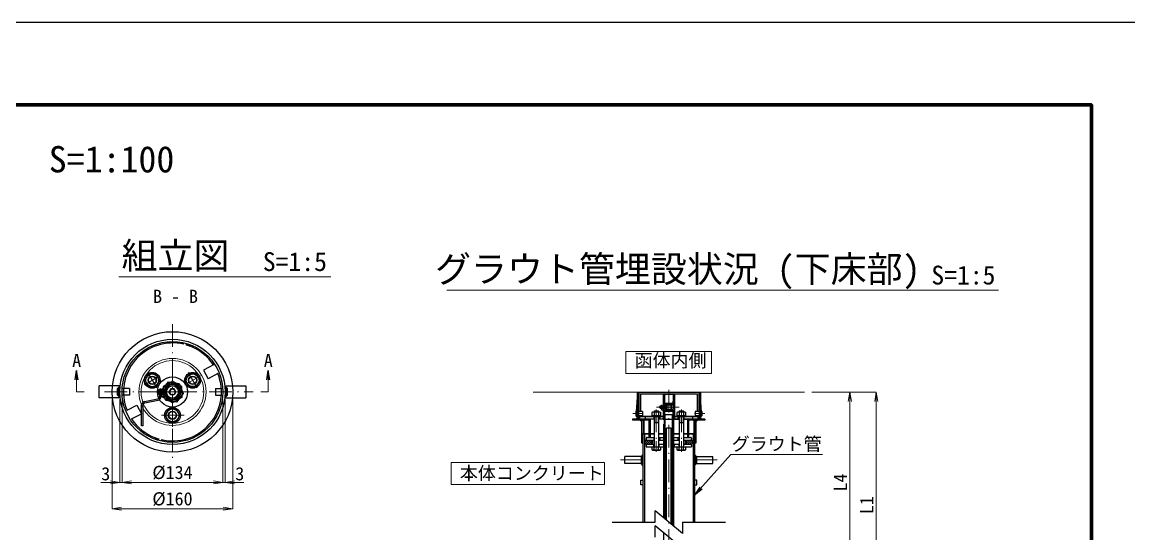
# Model space of a CAD drawing. Header units: millimetres. Extents: x 247104 to 392283, y -100044 to 25995.
# Drawn here: x 313519 to 342894, y -54230 to -40644 of the extents above; entities that cross this region are included whole.
import ezdxf
from ezdxf.enums import TextEntityAlignment as Align

# ---------------------------------------------------------------- set-up
doc = ezdxf.new("R2010")
doc.units = ezdxf.units.MM
doc.header["$LTSCALE"] = 100
doc.header["$PDSIZE"] = 300
doc.linetypes.add('SXF_一点短鎖線', pattern=[9.25, 6, -1.5, 0.25, -1.5])
doc.linetypes.add('SXF_跳び破線', pattern=[12, 6, -6])
doc.layers.get('Defpoints').update_dxf_attribs({"color": 151})
for name, color, linetype, lineweight in [('D-BMK', 2, 'SXF_一点短鎖線', 13), ('D-STR-DIM', 7, 'Continuous', 13), ('D-STR-HTXT', 7, 'Continuous', 13), ('D-STR-STR1', 2, 'Continuous', 13), ('D-STR-STR5', 6, 'Continuous', 25), ('D-STR-STR6', 7, 'Continuous', 13), ('D-STR-TXT', 7, 'Continuous', 13), ('D-TTL', 2, 'Continuous', 140), ('D-TTL-TXT', 7, 'Continuous', 13)]:
    doc.layers.add(name, color=color, linetype=linetype, lineweight=lineweight)
doc.styles.add('MS ゴシック', font='MS Gothic.ttf')
doc.styles.add('MSゴシック', font='MS Gothic.ttf')
doc.styles.add('ＭＳ ゴシック', font='MS Gothic.ttf')
doc.dimstyles.new('DIM-100-F', dxfattribs={"dimscale": 100, "dimtxt": 3.5, "dimasz": 2.5, "dimexe": 0, "dimexo": 2, "dimgap": 0.8, "dimtad": 1, "dimdec": 0, "dimzin": 0, "dimdsep": 46, "dimtxsty": 'MS ゴシック', "dimblk": 'OPEN', "dimcen": 0.1, "dimaunit": 1, "dimadec": 4, "dimazin": 0, "dimtfac": 1, "dimtdec": 0, "dimtmove": 2, "dimatfit": 3, "dimldrblk": 'OPEN', "dimfxl": 1, "dimtolj": 1, "dimtzin": 0, "dimlwd": -1, "dimlwe": -1, "dimarcsym": 2})
pattern_1 = [(180, (125641.132, -16665.386), (-2e-15, -9.525), [])]
pattern_2 = [(0, (325545.773, -56463.3426), (1e-15, 3.81), [])]
pattern_3 = [(180, (335822.2395, -56463.3426), (-1e-15, 3.81), [])]
pattern_4 = [(180, (301837.546, -168339.566), (-3e-15, -11.43), [])]

# ---------------------------------------------------------------- blocks, each defined once
blk = doc.blocks.new('_Open')
at = {"color": 0, "linetype": 'ByBlock', "lineweight": -2}
for p, q in [((-1, 0.17), (0, 0)), ((-1, -0.17), (0, 0)), ((0, 0), (-1, 0))]:
    blk.add_line(p, q, dxfattribs=at)
blk = doc.blocks.new('*D113')
at = {"layer": 'D-STR-DIM', "color": 0, "transparency": 16777216}
for p, q in [((316111, -50662), (316111, -52862)), ((316171, -50662), (316171, -52862)), ((315861, -52862), (315611, -52862)), ((316111, -52862), (316171, -52862)), ((316421, -52862), (316671, -52862))]:
    blk.add_line(p, q, dxfattribs=at)
at = {"layer": 'Defpoints', "color": 0, "transparency": 16777216}
for p in [(316111, -50462), (316171, -50462), (316171, -52862)]:
    blk.add_point(p, dxfattribs=at)
at = {"layer": 'D-STR-DIM', "color": 0, "transparency": 16777216, "xscale": 250, "yscale": 250, "zscale": 250}
blk.add_blockref('_Open', (316111, -52862), dxfattribs=at)
at = {"layer": 'D-STR-DIM', "color": 0, "transparency": 16777216, "xscale": 250, "yscale": 250, "zscale": 250, "rotation": 180}
blk.add_blockref('_Open', (316171, -52862), dxfattribs=at)
at = {"layer": 'D-STR-DIM', "color": 0, "transparency": 16777216, "insert": (315738, -52637), "char_height": 350, "attachment_point": 5, "style": 'MS ゴシック'}
blk.add_mtext('\\A1;3', dxfattribs=at)
blk = doc.blocks.new('*D114')
at = {"layer": 'D-STR-DIM', "color": 0, "transparency": 16777216}
for p, q in [((316171, -50662), (316171, -52862)), ((318847, -50662), (318847, -52862)), ((316421, -52862), (318597, -52862))]:
    blk.add_line(p, q, dxfattribs=at)
at = {"layer": 'Defpoints', "color": 0, "transparency": 16777216}
for p in [(316171, -50462), (318847, -50462), (318847, -52862)]:
    blk.add_point(p, dxfattribs=at)
at = {"layer": 'D-STR-DIM', "color": 0, "transparency": 16777216, "xscale": 250, "yscale": 250, "zscale": 250, "rotation": 180}
blk.add_blockref('_Open', (316171, -52862), dxfattribs=at)
at = {"layer": 'D-STR-DIM', "color": 0, "transparency": 16777216, "xscale": 250, "yscale": 250, "zscale": 250}
blk.add_blockref('_Open', (318847, -52862), dxfattribs=at)
at = {"layer": 'D-STR-DIM', "color": 0, "transparency": 16777216, "insert": (317509, -52607), "char_height": 350, "attachment_point": 5, "style": 'MS ゴシック'}
blk.add_mtext('\\A1;%%c134', dxfattribs=at)
blk = doc.blocks.new('*D115')
at = {"layer": 'D-STR-DIM', "color": 0, "transparency": 16777216}
for p, q in [((318847, -50662), (318847, -52862)), ((318907, -50662), (318907, -52862)), ((318597, -52862), (318347, -52862)), ((318847, -52862), (318907, -52862)), ((319157, -52862), (319407, -52862))]:
    blk.add_line(p, q, dxfattribs=at)
at = {"layer": 'Defpoints', "color": 0, "transparency": 16777216}
for p in [(318847, -50462), (318907, -50462), (318907, -52862)]:
    blk.add_point(p, dxfattribs=at)
at = {"layer": 'D-STR-DIM', "color": 0, "transparency": 16777216, "xscale": 250, "yscale": 250, "zscale": 250}
blk.add_blockref('_Open', (318847, -52862), dxfattribs=at)
at = {"layer": 'D-STR-DIM', "color": 0, "transparency": 16777216, "xscale": 250, "yscale": 250, "zscale": 250, "rotation": 180}
blk.add_blockref('_Open', (318907, -52862), dxfattribs=at)
at = {"layer": 'D-STR-DIM', "color": 0, "transparency": 16777216, "insert": (319296, -52637), "char_height": 350, "attachment_point": 5, "style": 'MS ゴシック'}
blk.add_mtext('\\A1;3', dxfattribs=at)
blk = doc.blocks.new('*D116')
at = {"layer": 'D-STR-DIM', "color": 0, "transparency": 16777216}
for p, q in [((315909, -50662), (315909, -53562)), ((319109, -50662), (319109, -53562)), ((316159, -53562), (318859, -53562))]:
    blk.add_line(p, q, dxfattribs=at)
at = {"layer": 'Defpoints', "color": 0, "transparency": 16777216}
for p in [(315909, -50462), (319109, -50462), (319109, -53562)]:
    blk.add_point(p, dxfattribs=at)
at = {"layer": 'D-STR-DIM', "color": 0, "transparency": 16777216, "xscale": 250, "yscale": 250, "zscale": 250, "rotation": 180}
blk.add_blockref('_Open', (315909, -53562), dxfattribs=at)
at = {"layer": 'D-STR-DIM', "color": 0, "transparency": 16777216, "xscale": 250, "yscale": 250, "zscale": 250}
blk.add_blockref('_Open', (319109, -53562), dxfattribs=at)
at = {"layer": 'D-STR-DIM', "color": 0, "transparency": 16777216, "insert": (317509, -53307), "char_height": 350, "attachment_point": 5, "style": 'MS ゴシック'}
blk.add_mtext('\\A1;%%c160', dxfattribs=at)
blk = doc.blocks.new('*D130')
at = {"layer": 'D-STR-DIM', "color": 0, "transparency": 16777216}
for p, q in [((334484, -50468), (335491, -50468)), ((335491, -55018), (335491, -50718)), ((334484, -55268), (335491, -55268))]:
    blk.add_line(p, q, dxfattribs=at)
at = {"layer": 'Defpoints', "color": 0, "transparency": 16777216}
for p in [(334284, -50468), (335491, -50468), (334284, -55268)]:
    blk.add_point(p, dxfattribs=at)
at = {"layer": 'D-STR-DIM', "color": 0, "transparency": 16777216, "xscale": 250, "yscale": 250, "zscale": 250}
for p, rotation in [((335491, -50468), 90), ((335491, -55268), 270)]:
    blk.add_blockref('_Open', p, dxfattribs=dict(at, rotation=rotation))
at = {"layer": 'D-STR-DIM', "color": 0, "transparency": 16777216, "insert": (335236, -52868), "char_height": 350, "attachment_point": 5, "rotation": 90, "style": 'MS ゴシック'}
blk.add_mtext('\\A1;L4', dxfattribs=at)
blk = doc.blocks.new('*D131')
at = {"layer": 'D-STR-DIM', "color": 0, "transparency": 16777216}
for p, q in [((334484, -50468), (336191, -50468)), ((336191, -56218), (336191, -50718)), ((334484, -56468), (336191, -56468))]:
    blk.add_line(p, q, dxfattribs=at)
at = {"layer": 'Defpoints', "color": 0, "transparency": 16777216}
for p in [(334284, -50468), (336191, -50468), (334284, -56468)]:
    blk.add_point(p, dxfattribs=at)
at = {"layer": 'D-STR-DIM', "color": 0, "transparency": 16777216, "xscale": 250, "yscale": 250, "zscale": 250}
for p, rotation in [((336191, -50468), 90), ((336191, -56468), 270)]:
    blk.add_blockref('_Open', p, dxfattribs=dict(at, rotation=rotation))
at = {"layer": 'D-STR-DIM', "color": 0, "transparency": 16777216, "insert": (335936, -53468), "char_height": 350, "attachment_point": 5, "rotation": 90, "style": 'MS ゴシック'}
blk.add_mtext('\\A1;L1', dxfattribs=at)

msp = doc.modelspace()

# ---------------------------------------------------------------- hatches: boundary and pattern name
at = {"layer": 'D-STR-STR1'}
h = msp.add_hatch(color=256, dxfattribs=at)
h.paths.add_polyline_path([(316120.5, -50621.3), (316051.4, -50552.2), (316114.3, -50552.2, 0.0124048)])
h.paths.add_polyline_path([(316114.3, -50552.2), (316051.4, -50552.2), (316051.4, -50462.2), (316111.4, -50462.2, 0.0161069)])
h.paths.add_polyline_path([(316111.4, -50462.2), (316051.4, -50462.2), (316051.4, -50372.2), (316114.3, -50372.2, 0.0161069)])
h.paths.add_polyline_path([(316114.3, -50372.2), (316051.4, -50372.2), (316120.5, -50303.1, 0.0124048)])
h = msp.add_hatch(dxfattribs=at)
h.set_pattern_fill('ANSI31', color=256, scale=3, angle=135)
h.set_pattern_definition(pattern_1)
h.paths.add_polyline_path([(316114.3, -50552.2), (316051.4, -50552.2), (316120.5, -50621.3, -0.0124048)])
h.paths.add_polyline_path([(316111.4, -50462.2), (316051.4, -50462.2), (316051.4, -50552.2), (316114.3, -50552.2, -0.0161069)])
h.paths.add_polyline_path([(316114.3, -50372.2), (316051.4, -50372.2), (316051.4, -50462.2), (316111.4, -50462.2, -0.0161069)])
h.paths.add_polyline_path([(316120.5, -50303.1), (316051.4, -50372.2), (316114.3, -50372.2, -0.0124048)])
h = msp.add_hatch(color=256, dxfattribs=at)
h.paths.add_polyline_path([(318967.4, -50552.2), (318898.3, -50621.3, 0.0124046), (318904.5, -50552.2)])
h.paths.add_polyline_path([(318904.5, -50552.2, 0.0161069), (318907.4, -50462.2), (318967.4, -50462.2), (318967.4, -50552.2)])
h.paths.add_polyline_path([(318967.4, -50372.2), (318967.4, -50462.2), (318907.4, -50462.2, 0.0161069), (318904.5, -50372.2)])
h.paths.add_polyline_path([(318967.4, -50372.2), (318904.5, -50372.2, 0.0124046), (318898.3, -50303.1)])
h = msp.add_hatch(dxfattribs=at)
h.set_pattern_fill('ANSI31', color=256, scale=3, angle=135)
h.set_pattern_definition(pattern_1)
h.paths.add_polyline_path([(318904.5, -50552.2), (318967.4, -50552.2), (318898.3, -50621.3, 0.0124048)])
h.paths.add_polyline_path([(318907.4, -50462.2), (318967.4, -50462.2), (318967.4, -50552.2), (318904.5, -50552.2, 0.0161069)])
h.paths.add_polyline_path([(318904.5, -50372.2), (318967.4, -50372.2), (318967.4, -50462.2), (318907.4, -50462.2, 0.0161069)])
h.paths.add_polyline_path([(318898.3, -50303.1), (318967.4, -50372.2), (318904.5, -50372.2, 0.0124048)])
h = msp.add_hatch(dxfattribs=at)
h.set_pattern_fill('ANSI31', color=256, scale=1.2, angle=315, style=0)
h.set_pattern_definition(pattern_2)
edge = h.paths.add_edge_path()
edge.add_line((329845.2, -50948.1), (329809.2, -50984.1))
edge.add_line((329845.2, -50984.1), (329845.2, -50948.1))
edge.add_line((329845.2, -50468.1), (329845.2, -51188.1))
edge.add_line((329845.2, -51128.1), (329809.2, -51092.1))
edge.add_line((329809.2, -50984.1), (329809.2, -51092.1))
h = msp.add_hatch(dxfattribs=at)
h.set_pattern_fill('ANSI31', color=256, scale=1.2, angle=315, style=0)
h.set_pattern_definition(pattern_3)
edge = h.paths.add_edge_path()
edge.add_line((331522.8, -50948.1), (331558.8, -50984.1))
edge.add_line((331522.8, -50984.1), (331522.8, -50948.1))
edge.add_line((331522.8, -50468.1), (331522.8, -51188.1))
edge.add_line((331522.8, -51128.1), (331558.8, -51092.1))
edge.add_line((331558.8, -50984.1), (331558.8, -51092.1))
h = msp.add_hatch(dxfattribs=at)
h.set_pattern_fill('ANSI31', color=256, scale=1.2, angle=315, style=0)
h.set_pattern_definition(pattern_2)
h.paths.add_polyline_path([(329845.2, -51152.1), (329809.2, -51188.1), (329845.2, -51188.1)])
h = msp.add_hatch(dxfattribs=at)
h.set_pattern_fill('ANSI31', color=256, scale=1.2, angle=315, style=0)
h.set_pattern_definition([(180, (335822.2395, -56463.3426), (1e-08, 3.81), [])])
h.paths.add_polyline_path([(329958, -51212.1), (329922, -51212.1), (329958, -51248.1)])
h = msp.add_hatch(dxfattribs=at)
h.set_pattern_fill('ANSI31', color=256, scale=1.2, angle=315, style=0)
h.set_pattern_definition([(180, (336013.6482, -56439.3426), (1e-08, 3.81), [])])
h.paths.add_polyline_path([(330149.4, -51224.1), (330113.4, -51188.1), (330149.4, -51188.1)])
h = msp.add_hatch(dxfattribs=at)
h.set_pattern_fill('ANSI31', color=256, scale=1.2, angle=315, style=0)
h.set_pattern_definition([(0, (325354.3643, -56439.3426), (1e-15, 3.81), [])])
h.paths.add_polyline_path([(331218.6, -51224.1), (331254.6, -51188.1), (331218.6, -51188.1)])
h = msp.add_hatch(dxfattribs=at)
h.set_pattern_fill('ANSI31', color=256, scale=1.2, angle=315, style=0)
h.set_pattern_definition(pattern_2)
h.paths.add_polyline_path([(331410, -51248.1), (331446, -51212.1), (331410, -51212.1)])
h = msp.add_hatch(dxfattribs=at)
h.set_pattern_fill('ANSI31', color=256, scale=1.2, angle=315, style=0)
h.set_pattern_definition(pattern_3)
h.paths.add_polyline_path([(331522.8, -51152.1), (331558.8, -51188.1), (331522.8, -51188.1)])
h = msp.add_hatch(dxfattribs=at)
h.set_pattern_fill('ANSI31', color=256, scale=12, style=0)
h.set_pattern_definition([(45, (329418.17, -56463.343), (-26.94077, 26.94077), [])])
h.paths.add_polyline_path([(330190.2, -51740.1), (330108, -51740.1), (330070.2, -51740.1), (330034.2, -51776.1), (330034.2, -51812.1), (330070.2, -51848.1), (330226.2, -51848.1), (330226.2, -51776.1)])
h.paths.add_polyline_path([(331297.8, -51740.1), (331141.8, -51740.1), (331141.8, -51848.1), (331260, -51848.1), (331297.8, -51848.1), (331333.8, -51812.1), (331333.8, -51776.1)])
h = msp.add_hatch(dxfattribs=at)
h.set_pattern_fill('ANSI31', color=256, scale=3.6, angle=135)
h.set_pattern_definition(pattern_4)
h.paths.add_polyline_path([(329998.2, -52172.1), (329998.2, -52124.1), (329950.2, -52172.1)])
h.paths.add_polyline_path([(329998.2, -52364.1), (329998.2, -52172.1), (329950.2, -52172.1), (329950.2, -52364.1)])
h.paths.add_polyline_path([(329998.2, -52412.1), (329998.2, -52364.1), (329950.2, -52364.1)])
h = msp.add_hatch(dxfattribs=at)
h.set_pattern_fill('ANSI31', color=256, scale=3.6, angle=135)
h.set_pattern_definition(pattern_4)
h.paths.add_polyline_path([(331369.8, -52172.1), (331369.8, -52124.1), (331417.8, -52172.1)])
h.paths.add_polyline_path([(331369.8, -52364.1), (331369.8, -52172.1), (331417.8, -52172.1), (331417.8, -52364.1)])
h.paths.add_polyline_path([(331369.8, -52412.1), (331369.8, -52364.1), (331417.8, -52364.1)])

# ---------------------------------------------------------------- linework, layer by layer
at = {"layer": 'D-BMK'}
for p, q in [((317509.4, -48662.2), (317509.4, -52262.2)), ((316767.8, -50270.7), (317176.9, -50034.2)), ((317090.5, -50357), (316854.1, -49947.9)), ((317841.6, -50270.2), (318250.7, -50033.8)), ((318164.4, -50356.5), (317928, -49947.4)), ((315709.4, -50462.2), (319652.4, -50462.2)), ((317859.4, -50462), (317049.4, -50462.5)), ((330684, -50408.1), (330684, -56888.1)), ((317509.7, -51392.2), (317509.7, -50772.2)), ((317819.7, -51082.2), (317199.7, -51082.2)), ((329725.2, -51038.1), (330001.2, -51038.1)), ((330958.5, -50864.1), (330318, -50864.1)), ((330351.4, -50930.1), (330351.4, -52052.1)), ((331016.6, -50930.1), (331016.6, -52052.1)), ((331366.8, -51038.1), (331642.8, -51038.1)), ((330351.4, -51772.5), (330351.4, -51995.7)), ((331016.6, -51772.5), (331016.6, -51995.7)), ((329998.2, -52268.1), (329398.2, -52268.1)), ((331369.8, -52268.1), (331969.8, -52268.1))]:
    msp.add_line(p, q, dxfattribs=at)
at = {"layer": 'D-STR-HTXT'}
for p, q in [((329547, -49390.1), (329547, -49973.5)), ((329547, -49390.1), (331821, -49390.1)), ((331821, -49390.1), (331821, -49973.5)), ((329547, -49973.5), (331821, -49973.5)), ((332330.2, -52122), (334762.9, -52122)), ((324907.3, -52337.7), (324907.3, -52921)), ((324907.3, -52337.7), (328977.7, -52337.7)), ((328977.7, -52337.7), (328977.7, -52921)), ((324907.3, -52921), (328977.7, -52921))]:
    msp.add_line(p, q, dxfattribs=at)
at = {"layer": 'D-STR-STR1'}
for radius in [891, 831, 217, 157]:
    msp.add_circle((317509.4, -50462.2), radius, dxfattribs=at)
at = {"layer": 'D-STR-STR5'}
for p, q in [((318594.3, -49745.9), (318334.4, -49882.3)), ((318334.4, -49882.3), (318455.2, -50112.5)), ((318715.1, -49976.1), (318455.2, -50112.5)), ((315566.4, -50622.2), (315566.4, -50302.2)), ((316120.6, -50302.2), (315566.4, -50302.2)), ((316051.4, -50372.2), (316120.5, -50303.1)), ((316051.4, -50372.2), (316120.5, -50303.1)), ((316051.4, -50552.2), (316051.4, -50372.2)), ((316114.3, -50372.2), (316051.4, -50372.2)), ((316051.4, -50552.2), (316051.4, -50372.2)), ((316114.3, -50372.2), (316051.4, -50372.2)), ((316111.4, -50622.2), (316111.4, -50302.2)), ((316371.4, -50372.2), (316174.4, -50372.2)), ((316371.4, -50372.2), (316371.4, -50552.2)), ((317099.4, -50442.5), (317109.4, -50432.5)), ((317099.4, -50442.5), (317099.4, -50482.5)), ((317099.4, -50482.5), (317109.4, -50492.5)), ((317119.4, -50437.2), (317104.6, -50437.2)), ((317119.4, -50487.7), (317104.7, -50487.8)), ((317109.4, -50432.5), (317109.4, -50492.5)), ((317119.4, -50432.5), (317109.4, -50432.5)), ((317119.4, -50492.5), (317109.4, -50492.5)), ((317119.4, -50417.5), (317125, -50407.6)), ((317119.4, -50507.5), (317119.4, -50417.5)), ((317119.4, -50432.5), (317119.4, -50492.5)), ((317119.4, -50507.5), (317125.1, -50517.3)), ((317125, -50407.6), (317159.4, -50407.6)), ((317125.1, -50435), (317159.4, -50435)), ((317125.1, -50489.9), (317159.4, -50489.9)), ((317125.1, -50517.3), (317159.4, -50517.3)), ((317159.4, -50521.3), (317159.4, -50403.6)), ((317159.4, -50403.6), (317169.4, -50403.6)), ((317159.4, -50432.4), (317169.4, -50432.4)), ((317159.4, -50492.4), (317169.4, -50492.4)), ((317159.4, -50521.3), (317169.4, -50521.3)), ((317169.3, -50393.6), (317169.5, -50582.3)), ((317169.4, -50521.3), (317169.4, -50403.6)), ((317169.4, -50532.4), (317169.4, -50403.6)), ((317179.3, -50383.6), (317199.3, -50383.6)), ((317209.3, -50393.6), (317209.5, -50582.3)), ((317209.4, -50532.4), (317209.4, -50403.6)), ((317209.4, -50427.6), (317357.4, -50427.5)), ((317209.4, -50492.4), (317209.4, -50432.4)), ((317209.4, -50497.3), (317357.4, -50497.2)), ((317229.4, -50427.6), (317229.4, -50407.6)), ((317229.4, -50497.2), (317229.4, -50517.2)), ((317249.4, -50407.5), (317249.4, -50427.5)), ((317249.4, -50517.2), (317249.4, -50497.2)), ((318647.4, -50372.2), (318844.4, -50372.2)), ((318647.4, -50372.2), (318647.4, -50552.2)), ((318898.2, -50302.2), (319452.4, -50302.2)), ((318967.4, -50372.2), (318898.3, -50303.1)), ((318967.4, -50372.2), (318898.3, -50303.1)), ((318904.5, -50372.2), (318967.4, -50372.2)), ((318904.5, -50372.2), (318967.4, -50372.2)), ((318967.4, -50552.2), (318967.4, -50372.2)), ((318967.4, -50552.2), (318967.4, -50372.2)), ((319452.4, -50302.2), (319452.4, -50622.2)), ((329845.2, -50468.1), (331522.8, -50468.1)), ((329845.2, -50468.1), (329845.2, -51188.1)), ((329881.2, -50468.1), (329881.2, -51188.1)), ((329886, -50468.1), (329886, -50984.1)), ((329934, -50516.1), (331434, -50516.1)), ((329934, -50516.1), (329934, -50984.1)), ((330534, -50516.1), (330534, -51194.1)), ((330570, -50528.1), (330558.1, -50516.1)), ((330798, -50528.1), (330810, -50516.1)), ((330834, -50516.1), (330834, -50831.2)), ((331434, -50516.1), (331434, -50984.1)), ((331482, -50468.1), (331482, -50984.1)), ((331486.8, -50468.1), (331486.8, -50972.1)), ((331522.8, -50468.1), (331522.8, -51188.1)), ((316120.6, -50622.2), (315566.4, -50622.2)), ((316051.4, -50552.2), (316120.5, -50621.3)), ((316114.3, -50552.2), (316051.4, -50552.2)), ((316051.4, -50552.2), (316120.5, -50621.3)), ((316114.3, -50552.2), (316051.4, -50552.2)), ((316371.4, -50552.2), (316174.4, -50552.2)), ((316303.7, -50948.3), (316563.5, -50811.9)), ((316563.5, -50811.9), (316684.4, -51042.1)), ((316690, -51364), (316689.6, -50812.7)), ((316730, -51364), (316729.6, -50812.7)), ((316769.2, -50714.8), (317121.8, -50641.1)), ((316777.4, -50753.9), (317129.9, -50680.2)), ((317179.4, -50542.4), (317199.4, -50542.4)), ((318647.4, -50552.2), (318844.4, -50552.2)), ((318898.2, -50622.2), (319452.4, -50622.2)), ((318967.4, -50552.2), (318898.3, -50621.3)), ((318967.4, -50552.2), (318898.3, -50621.3)), ((318904.5, -50552.2), (318967.4, -50552.2)), ((318904.5, -50552.2), (318967.4, -50552.2)), ((330486, -50816.1), (330498, -50816.1)), ((330570, -50528.1), (330570, -50816.1)), ((330570, -50756.1), (330798, -50756.1)), ((330570, -50780.1), (330798, -50780.1)), ((330628.8, -50780.1), (330628.8, -50948.1)), ((330628.8, -50804.1), (330739.2, -50804.1)), ((330739.2, -50780.1), (330739.2, -50948.1)), ((330798, -50528.1), (330798, -50816.1)), ((316424.5, -51178.5), (316684.4, -51042.1)), ((329845.2, -50948.1), (329809.2, -50984.1)), ((329989.2, -50984.1), (329809.2, -50984.1)), ((329809.2, -50984.1), (329809.2, -51092.1)), ((329989.2, -51092.1), (329809.2, -51092.1)), ((329845.2, -51128.1), (329809.2, -51092.1)), ((329845.2, -50984.1), (329845.2, -50948.1)), ((329886, -51092.1), (329886, -51116.1)), ((329934, -51092.1), (329934, -51116.1)), ((329989.2, -50984.1), (329989.2, -51092.1)), ((330477.4, -51092.1), (330225.4, -51092.1)), ((330225.4, -51092.1), (330225.4, -51116.1)), ((330252.4, -50996.1), (330233.6, -51007)), ((330233.6, -51007), (330233.6, -51092.1)), ((330450.4, -50996.1), (330252.4, -50996.1)), ((330291.4, -50969.9), (330301.2, -50960.1)), ((330291.4, -50969.9), (330291.4, -50996.1)), ((330291.4, -50969.9), (330411.4, -50969.9)), ((330292.5, -51007), (330292.5, -51092.1)), ((330301.2, -50960.1), (330301.2, -50996.1)), ((330301.2, -50960.1), (330401.7, -50960.1)), ((330401.7, -50960.1), (330401.7, -50996.1)), ((330411.4, -50969.9), (330401.7, -50960.1)), ((330410.3, -51007), (330410.3, -51092.1)), ((330411.4, -50969.9), (330411.4, -50996.1)), ((330438, -50852.1), (330444, -50846.1)), ((330438, -50852.1), (330438, -50876.1)), ((330438, -50876.1), (330444, -50882.1)), ((330450, -50849), (330441.2, -50849)), ((330450, -50879.3), (330441.2, -50879.3)), ((330444, -50846.1), (330444, -50882.1)), ((330450, -50846.1), (330444, -50846.1)), ((330450, -50882.1), (330444, -50882.1)), ((330450, -50837.1), (330453.4, -50831.2)), ((330450, -50891.1), (330450, -50837.1)), ((330450, -50846.1), (330450, -50882.1)), ((330450, -50891.1), (330453.4, -50897)), ((330450.4, -50996.1), (330469.2, -51007)), ((330453.4, -50831.2), (330474, -50831.2)), ((330453.4, -50847.7), (330474, -50847.7)), ((330453.4, -50880.6), (330474, -50880.6)), ((330453.4, -50897), (330474, -50897)), ((330469.2, -51092.1), (330469.2, -51007)), ((330474, -50899.4), (330474, -50828.8)), ((330474, -50828.8), (330480, -50828.8)), ((330474, -50846.1), (330480, -50846.1)), ((330474, -50882.1), (330480, -50882.1)), ((330474, -50899.4), (330480, -50899.4)), ((330477.4, -51116.1), (330477.4, -51092.1)), ((330480, -50906.1), (330480, -50822.1)), ((330480, -50899.4), (330480, -50828.8)), ((330486, -50912.1), (330498, -50912.1)), ((330504, -50906.1), (330504, -50822.1)), ((330504, -50843.2), (330592.8, -50843.2)), ((330504, -50882.1), (330504, -50846.1)), ((330504, -50885), (330592.8, -50885)), ((330516, -50843.2), (330516, -50831.2)), ((330516, -50885), (330516, -50897)), ((330528, -50831.2), (330528, -50843.2)), ((330528, -50897), (330528, -50885)), ((330558.3, -51074.1), (330558.3, -51314.1)), ((330809.7, -51074.1), (330558.3, -51074.1)), ((330570, -50948.1), (330798, -50948.1)), ((330570, -50948.1), (330570, -51182.1)), ((330570, -50972.1), (330798, -50972.1)), ((330572.2, -51074.1), (330572.2, -51314.1)), ((330589.8, -53839.2), (330589.8, -51074.1)), ((330592.8, -50828.1), (330592.8, -50900.1)), ((330592.8, -50828.1), (330604.8, -50828.1)), ((330592.8, -50900.1), (330604.8, -50900.1)), ((330604.8, -50828.1), (330604.8, -50900.1)), ((330628.8, -50924.1), (330739.2, -50924.1)), ((330778.2, -53996.2), (330778.2, -51074.1)), ((330795.8, -51074.1), (330795.8, -51314.1)), ((330798, -50948.1), (330798, -51182.1)), ((330809.7, -51074.1), (330809.7, -51314.1)), ((330834, -50831.2), (330834, -51194.1)), ((331142.6, -51092.1), (330890.6, -51092.1)), ((330890.6, -51092.1), (330890.6, -51116.1)), ((330917.6, -50996.1), (330898.8, -51007)), ((330898.8, -51007), (330898.8, -51092.1)), ((331115.6, -50996.1), (330917.6, -50996.1)), ((330956.6, -50969.9), (330966.3, -50960.1)), ((330956.6, -50969.9), (330956.6, -50996.1)), ((330956.6, -50969.9), (331076.6, -50969.9)), ((330957.7, -51007), (330957.7, -51092.1)), ((330966.3, -50960.1), (330966.3, -50996.1)), ((330966.3, -50960.1), (331066.8, -50960.1)), ((331066.8, -50960.1), (331066.8, -50996.1)), ((331076.6, -50969.9), (331066.8, -50960.1)), ((331075.5, -51007), (331075.5, -51092.1)), ((331076.6, -50969.9), (331076.6, -50996.1)), ((331115.6, -50996.1), (331134.3, -51007)), ((331134.3, -51092.1), (331134.3, -51007)), ((331142.6, -51116.1), (331142.6, -51092.1)), ((331558.8, -50984.1), (331378.8, -50984.1)), ((331378.8, -50984.1), (331378.8, -51092.1)), ((331558.8, -51092.1), (331378.8, -51092.1)), ((331434, -51092.1), (331434, -51116.1)), ((331482, -51092.1), (331482, -51116.1)), ((331486.8, -50912.1), (331486.8, -51020.1)), ((331486.8, -51020.1), (331486.8, -51188.1)), ((331522.8, -50948.1), (331558.8, -50984.1)), ((331522.8, -51128.1), (331558.8, -51092.1)), ((331558.8, -50984.1), (331558.8, -51092.1)), ((316730, -51364), (316690, -51364)), ((329724, -51188.1), (329724, -51212.1)), ((330291.4, -51188.1), (329724, -51188.1)), ((330149.4, -51212.1), (329724, -51212.1)), ((329845.2, -51152.1), (329809.2, -51188.1)), ((329845.2, -51188.1), (329809.2, -51188.1)), ((329845.2, -51188.1), (329845.2, -51152.1)), ((330291.4, -51188.1), (329845.2, -51188.1)), ((329886, -51116.1), (330534, -51116.1)), ((329907.9, -51116.1), (329907.9, -51188.1)), ((330534, -51116.1), (329907.9, -51116.1)), ((330291.4, -51188.1), (329907.9, -51188.1)), ((329958, -51212.1), (329922, -51212.1)), ((329958, -51248.1), (329922, -51212.1)), ((330149.4, -51212), (329958, -51212.1)), ((329958, -51212.1), (329958, -51812.1)), ((329958, -51212.1), (329958, -51248.1)), ((330005.8, -51212.1), (330005.8, -51572.1)), ((330023.6, -51212.1), (330023.6, -51572.1)), ((330051.9, -51116.1), (330051.9, -51188.1)), ((330149.4, -51224.1), (330113.4, -51188.1)), ((330149.4, -51188.1), (330149.4, -51668.1)), ((330185.4, -51188.1), (330185.4, -51668.1)), ((330225.4, -51116.1), (330477.4, -51116.1)), ((330291.4, -51116.1), (330291.4, -51908.1)), ((330291.4, -51272.1), (330411.4, -51272.1)), ((330301.2, -51272.1), (330291.4, -51289)), ((330301.2, -51116.1), (330301.2, -51272.1)), ((330401.7, -51116.1), (330401.7, -51272.1)), ((330401.7, -51272.1), (330411.4, -51289)), ((330411.4, -51116.1), (330411.4, -51908.1)), ((330534, -51188.1), (330411.4, -51188.1)), ((330534, -51188.1), (330411.4, -51188.1)), ((330534, -51188.1), (330411.4, -51188.1)), ((330444, -51116.1), (330444, -51188.1)), ((330444, -51116.1), (330444, -51188.1)), ((330553.8, -53809.2), (330553.8, -51314.1)), ((330589.8, -51314.1), (330553.8, -51314.1)), ((330570, -51182.1), (330558, -51194.1)), ((330814.2, -51314.1), (330778.2, -51314.1)), ((330798, -51182.1), (330810, -51194.1)), ((330814.2, -54026.2), (330814.2, -51314.1)), ((331460.1, -51116.1), (330834, -51116.1)), ((330834, -51116.1), (331482, -51116.1)), ((330956.6, -51188.1), (330834, -51188.1)), ((330956.6, -51188.1), (330834, -51188.1)), ((330956.6, -51188.1), (330834, -51188.1)), ((330848.4, -51188.1), (330956.6, -51188.1)), ((330890.6, -51116.1), (331142.6, -51116.1)), ((330924, -51116.1), (330924, -51188.1)), ((330924, -51116.1), (330924, -51188.1)), ((330956.6, -51116.1), (330956.6, -51908.1)), ((330956.6, -51272.1), (331076.6, -51272.1)), ((330966.3, -51272.1), (330956.6, -51289)), ((330966.3, -51116.1), (330966.3, -51272.1)), ((331066.8, -51116.1), (331066.8, -51272.1)), ((331066.8, -51272.1), (331076.6, -51289)), ((331076.6, -51116.1), (331076.6, -51908.1)), ((331644, -51188.1), (331076.6, -51188.1)), ((331522.8, -51188.1), (331076.6, -51188.1)), ((331460.1, -51188.1), (331076.6, -51188.1)), ((331076.6, -51188.1), (331460.1, -51188.1)), ((331182.6, -51188.1), (331182.6, -51668.1)), ((331218.6, -51668.1), (331218.6, -51188.1)), ((331218.6, -51224.1), (331254.6, -51188.1)), ((331410, -51212.1), (331218.6, -51212)), ((331644, -51212.1), (331218.6, -51212)), ((331316.1, -51116.1), (331316.1, -51188.1)), ((331344.4, -51212.1), (331344.4, -51572.1)), ((331362.2, -51212.1), (331362.2, -51572.1)), ((331410, -51812.1), (331410, -51212.1)), ((331410, -51212.1), (331446, -51212.1)), ((331410, -51212.1), (331410, -51248.1)), ((331410, -51248.1), (331446, -51212.1)), ((331434, -51116.1), (331482, -51116.1)), ((331460.1, -51188.1), (331460.1, -51116.1)), ((331522.8, -51152.1), (331558.8, -51188.1)), ((331644, -51188.1), (331644, -51212.1)), ((330149.4, -51572.1), (329958, -51572.1)), ((329988, -51572.1), (329988, -51812.1)), ((329998.2, -51572.1), (330149.4, -51572.1)), ((329998.2, -51572.1), (329998.2, -53917.7)), ((330034.2, -51572.1), (330034.2, -52651.3)), ((330084, -51692.1), (330084, -51716.1)), ((330108, -51668.1), (330291.4, -51668.1)), ((330149.4, -51668.1), (330291.4, -51668.1)), ((330291.4, -51572.1), (330185.4, -51572.1)), ((330185.4, -51572.1), (330291.4, -51572.1)), ((330411.4, -51572.1), (330553.8, -51572.1)), ((330553.8, -51572.1), (330411.4, -51572.1)), ((330411.4, -51668.1), (330553.8, -51668.1)), ((330411.4, -51668.1), (330553.8, -51668.1)), ((330444, -51668.1), (330444, -51740.1)), ((330744, -51428.1), (330624, -51428.1)), ((330624, -53867.7), (330624, -51428.1)), ((330744, -53967.7), (330744, -51428.1)), ((330956.6, -51572.1), (330814.2, -51572.1)), ((330814.2, -51572.1), (330956.6, -51572.1)), ((330814.2, -51668.1), (330956.6, -51668.1)), ((330814.2, -51668.1), (330956.6, -51668.1)), ((330924, -51668.1), (330924, -51740.1)), ((331076.6, -51572.1), (331182.6, -51572.1)), ((331182.6, -51572.1), (331076.6, -51572.1)), ((331076.6, -51668.1), (331218.6, -51668.1)), ((331076.6, -51668.1), (331260, -51668.1)), ((331410, -51572.1), (331218.6, -51572.1)), ((331218.6, -51572.1), (331369.8, -51572.1)), ((331284, -51692.1), (331284, -51716.1)), ((331333.8, -51572.1), (331333.8, -52651.3)), ((331369.8, -51572.1), (331369.8, -53917.7)), ((331380, -51572.1), (331380, -51812.1)), ((329958, -51812.1), (329998.2, -51812.1)), ((330034.2, -51776.1), (330070.2, -51740.1)), ((330034.2, -51776.1), (330034.2, -51812.1)), ((330034.2, -51812.1), (330070.2, -51848.1)), ((330070.2, -51740.1), (330291.4, -51740.1)), ((330070.2, -51848.1), (330291.4, -51848.1)), ((330084, -51872.1), (330084, -51920.1)), ((330084, -51920.1), (330553.8, -51920.1)), ((330108, -51740.1), (330291.4, -51740.1)), ((330108, -51848.1), (330291.4, -51848.1)), ((330226.2, -51776.1), (330190.2, -51740.1)), ((330226.2, -51740.1), (330226.2, -51848.1)), ((330226.2, -51740.1), (330291.4, -51740.1)), ((330226.2, -51776.1), (330226.2, -51848.1)), ((330226.2, -51848.1), (330291.4, -51848.1)), ((330233.6, -51920.1), (330469.2, -51920.1)), ((330233.6, -51920.1), (330233.6, -51993.3)), ((330252.4, -52004.1), (330233.6, -51993.3)), ((330250.2, -51740.1), (330250.2, -51848.1)), ((330292.5, -51993.3), (330292.5, -51920.1)), ((330410.3, -51993.3), (330410.3, -51920.1)), ((330411.4, -51740.1), (330553.8, -51740.1)), ((330411.4, -51740.1), (330553.8, -51740.1)), ((330411.4, -51740.1), (330553.8, -51740.1)), ((330411.4, -51848.1), (330553.8, -51848.1)), ((330411.4, -51848.1), (330553.8, -51848.1)), ((330411.4, -51848.1), (330553.8, -51848.1)), ((330450.4, -52004.1), (330469.2, -51993.3)), ((330469.2, -51993.3), (330469.2, -51920.1)), ((330546, -51848.1), (330546, -51920.1)), ((330814.2, -51740.1), (330956.6, -51740.1)), ((330814.2, -51740.1), (330956.6, -51740.1)), ((330814.2, -51740.1), (330956.6, -51740.1)), ((330814.2, -51848.1), (330956.6, -51848.1)), ((330814.2, -51848.1), (330956.6, -51848.1)), ((330814.2, -51848.1), (330956.6, -51848.1)), ((330814.2, -51920.1), (331284, -51920.1)), ((330822, -51848.1), (330822, -51920.1)), ((330898.8, -51920.1), (331134.3, -51920.1)), ((330898.8, -51920.1), (330898.8, -51993.3)), ((330917.6, -52004.1), (330898.8, -51993.3)), ((330957.7, -51993.3), (330957.7, -51920.1)), ((331075.5, -51993.3), (331075.5, -51920.1)), ((331076.6, -51740.1), (331260, -51740.1)), ((331076.6, -51740.1), (331297.8, -51740.1)), ((331076.6, -51740.1), (331141.8, -51740.1)), ((331076.6, -51848.1), (331297.8, -51848.1)), ((331076.6, -51848.1), (331141.8, -51848.1)), ((331076.6, -51848.1), (331260, -51848.1)), ((331115.6, -52004.1), (331134.3, -51993.3)), ((331117.8, -51740.1), (331117.8, -51848.1)), ((331134.3, -51993.3), (331134.3, -51920.1)), ((331141.8, -51740.1), (331141.8, -51848.1)), ((331141.8, -51776.1), (331141.8, -51848.1)), ((331284, -51872.1), (331284, -51920.1)), ((331297.8, -51740.1), (331333.8, -51776.1)), ((331297.8, -51848.1), (331333.8, -51812.1)), ((331333.8, -51776.1), (331333.8, -51812.1)), ((331369.8, -51812.1), (331410, -51812.1)), ((329518.2, -52364.1), (329518.2, -52172.1)), ((329998.2, -52172.1), (329518.2, -52172.1)), ((329998.2, -52124.1), (329950.2, -52172.1)), ((329950.2, -52172.1), (329950.2, -52364.1)), ((329998.2, -52364.1), (329998.2, -52172.1)), ((329998.2, -52364.1), (329998.2, -52172.1)), ((330252.4, -52004.1), (330450.4, -52004.1)), ((330917.6, -52004.1), (331115.6, -52004.1)), ((331369.8, -52124.1), (331417.8, -52172.1)), ((331369.8, -52364.1), (331369.8, -52172.1)), ((331369.8, -52172.1), (331849.8, -52172.1)), ((331417.8, -52172.1), (331417.8, -52364.1)), ((331849.8, -52364.1), (331849.8, -52172.1)), ((329998.2, -52364.1), (329518.2, -52364.1)), ((329998.2, -52412.1), (329950.2, -52364.1)), ((331369.8, -52364.1), (331849.8, -52364.1)), ((331369.8, -52412.1), (331417.8, -52364.1)), ((330034.2, -52651.3), (330034.2, -53917.7)), ((331333.8, -52651.3), (331333.8, -53917.7)), ((330553.8, -55274.1), (330553.8, -54212.5))]:
    msp.add_line(p, q, dxfattribs=at)
at = {"layer": 'D-STR-STR5', "linetype": 'SXF_跳び破線', "ltscale": 0.2}
for p, q in [((329988, -51188.1), (329988, -51212.1)), ((330285.5, -51116.1), (330285.5, -51188.1)), ((330417.5, -51116.1), (330417.5, -51188.1)), ((330950.6, -51116.1), (330950.6, -51188.1)), ((331082.6, -51116.1), (331082.6, -51188.1)), ((331380, -51188.1), (331380, -51212.1)), ((330285.4, -51668.1), (330285.4, -51740.1)), ((330417.4, -51668.1), (330417.4, -51740.1)), ((330417.4, -51668.1), (330417.4, -51740.1)), ((330950.6, -51740.1), (330950.6, -51668.1)), ((331082.6, -51740.1), (331082.6, -51668.1)), ((330285.4, -51920.1), (330285.4, -51848.1)), ((330417.4, -51848.1), (330417.4, -51920.1)), ((330950.6, -51848.1), (330950.6, -51920.1)), ((331082.6, -51920.1), (331082.6, -51848.1))]:
    msp.add_line(p, q, dxfattribs=at)
at = {"layer": 'D-STR-STR5'}
for points in [[(317070.4, -49982.4), (316874.1, -49982.5), (316776, -50152.5), (316874.2, -50322.5), (317070.5, -50322.4), (317168.6, -50152.4)], [(317796.3, -50504.7), (317616, -50731.9), (317329.2, -50689.4), (317222.5, -50419.7), (317402.7, -50192.5), (317689.6, -50235)], [(318144.3, -49981.9), (317948, -49982), (317849.9, -50152.1), (317948.1, -50322), (318144.4, -50321.9), (318242.5, -50151.9)], [(317209.4, -50427.6), (317209.4, -50407.6), (317269.4, -50407.5), (317269.4, -50427.5)], [(317209.4, -50497.3), (317209.4, -50517.3), (317269.4, -50517.2), (317269.4, -50497.2)], [(317607.7, -50912.2), (317411.4, -50912.3), (317313.4, -51082.3), (317411.6, -51252.3), (317607.9, -51252.2), (317706, -51082.1)], [(330504, -50843.2), (330504, -50831.2), (330540, -50831.2), (330540, -50843.2)], [(330504, -50885), (330504, -50897), (330540, -50897), (330540, -50885)], [(329938.2, -52808.1), (329998.2, -52808.1), (329998.2, -52928.1), (329938.2, -52928.1)], [(331429.8, -52808.1), (331369.8, -52808.1), (331369.8, -52928.1), (331429.8, -52928.1)]]:
    msp.add_lwpolyline(points, close=True, dxfattribs=at)
for points in [[(317759.4, -50462), (317759.3, -50317.7), (317509.2, -50173.5), (317259.3, -50318), (317259.4, -50462.4)], [(317759.4, -50462), (317759.5, -50606.4), (317509.6, -50750.9), (317259.5, -50606.7), (317259.4, -50462.4)], [(317601.4, -50462.1), (317555.3, -50382.5), (317463.3, -50382.6), (317417.4, -50462.3)], [(317601.4, -50462.1), (317555.4, -50541.9), (317463.4, -50541.9), (317417.4, -50462.3)], [(317179.4, -50542.4), (317179.5, -50586.5), (317259.5, -50586.4)], [(330616.8, -50923.9), (330560.4, -50923.9), (330560.4, -50816.1), (330619.2, -50816.1)], [(330628.8, -50816.1), (330628.8, -50792.1), (330616.8, -50792.1), (330616.8, -50816.1), (330619.2, -50816.1)], [(330748.8, -50816.1), (330751.2, -50816.1), (330751.2, -50792.1), (330739.2, -50792.1), (330739.2, -50816.1)], [(330751.2, -50923.9), (330807.7, -50923.9), (330807.7, -50816.1), (330748.8, -50816.1)], [(330486, -50912.1), (330486, -50938.5), (330534, -50938.5)], [(330619.2, -50912.1), (330616.8, -50912.1), (330616.8, -50936.1), (330628.8, -50936.1), (330628.8, -50912.1)], [(330739.2, -50912.1), (330739.2, -50936.1), (330751.2, -50936.1), (330751.2, -50912.1), (330748.8, -50912.1)]]:
    msp.add_lwpolyline(points, dxfattribs=at)
for centre, radius in [((317509.4, -50462.2), 1600), ((317509.4, -50462.2), 1398), ((317509.4, -50462.2), 1338), ((316972.3, -50152.4), 210), ((316972.3, -50152.4), 170), ((316972.3, -50152.4), 110.4), ((316972.3, -50152.4), 100), ((317509.4, -50462.2), 400), ((318046.2, -50152), 210), ((318046.2, -50152), 170), ((318046.2, -50152), 110.4), ((318046.2, -50152), 100), ((317509.7, -51082.2), 210), ((317509.7, -51082.2), 170), ((317509.7, -51082.2), 110.4), ((317509.7, -51082.2), 100)]:
    msp.add_circle(centre, radius, dxfattribs=at)
for centre, radius, start, end in [((317509.4, -50462.2), 1300, 76.66625, 201.95728), ((317509.4, -50462.2), 1300, 33.43562, 68.72664), ((317509.4, -50462.2), 1300, 256.66625, 21.95728), ((317138.7, -50421.3), 19.4, 165.0828, 225.0828), ((317188.4, -50462.4), 69, 156.61213, 203.46533), ((317138.8, -50503.6), 19.4, 134.99465, 194.99465), ((317179.3, -50393.6), 10, 90.03873, 180.03873), ((317199.3, -50393.6), 10, 0.03873, 90.03873), ((317509.4, -50462.2), 221.3, 0.03873, 180.03873), ((317509.4, -50462.2), 221.3, 180.03873, 0.03873), ((317509.4, -50462.2), 201.3, 0.03873, 180.03873), ((317509.4, -50462.2), 201.3, 180.03873, 0.03873), ((317509.4, -50462.2), 181.3, 0.03873, 180.03873), ((317509.4, -50462.2), 181.3, 180.03873, 0.03873), ((317509.4, -50462.2), 73.8, 0.03873, 180.03873), ((317509.4, -50462.2), 73.8, 180.03873, 0.03873), ((334611.9, -50505.1), 4053.9, 180.15619, 184.40059), ((325942.2, -50471.6), 4868, 355.94223, 359.47655), ((316789.6, -50812.6), 100, 101.80702, 180.03873), ((316789.6, -50812.6), 60, 101.80702, 180.03873), ((317109.5, -50582.3), 60, 281.80702, 0.03873), ((317109.5, -50582.3), 100, 281.80702, 0.03873), ((317179.4, -50532.4), 10, 180.03873, 270.03873), ((317199.4, -50532.4), 10, 270.03873, 0.03873), ((330486, -50822.1), 6, 90, 180), ((330498, -50822.1), 6, 360, 90), ((330691.8, -50864.1), 87, 136.39718, 223.60282), ((330676.2, -50864.1), 87, 316.39718, 43.60282), ((330263.1, -51041.5), 45.4, 49.5701, 109.5701), ((330351.4, -51161.5), 165.3, 69.13593, 110.86406), ((330439.7, -51041.5), 45.4, 70.42989, 130.42989), ((330461.6, -50839.4), 11.6, 165.04407, 225.04407), ((330491.4, -50864.1), 41.4, 156.5734, 203.42659), ((330461.6, -50888.8), 11.6, 134.95592, 194.95592), ((330486, -50906.1), 6, 180, 270), ((330498, -50906.1), 6, 270, 360), ((333085.5, -51194.1), 2527.5, 174.4146, 180), ((328282.5, -51194.1), 2527.5, 0, 5.5854), ((330928.2, -51041.5), 45.4, 49.5701, 109.5701), ((331016.6, -51161.5), 165.3, 69.13593, 110.86406), ((331104.9, -51041.5), 45.4, 70.42989, 130.42989), ((317509.4, -50462.2), 1300, 213.43562, 248.72664), ((330108, -51692.1), 24, 90, 180), ((331260, -51692.1), 24, 0.00001, 90), ((330108, -51716.1), 24, 180, 270), ((330108, -51872.1), 24, 90, 180), ((330263.1, -51958.7), 45.4, 250.42989, 310.42989), ((330279.4, -51908.1), 12, 269.99999, 359.99999), ((330351.4, -51838.8), 165.3, 249.13593, 290.86406), ((330439.7, -51958.7), 45.4, 229.5701, 289.5701), ((330423.4, -51908.1), 12, 179.99999, 269.99999), ((330928.2, -51958.7), 45.4, 250.42989, 310.42989), ((330944.6, -51908.1), 12, 269.99999, 359.99999), ((331016.6, -51838.8), 165.3, 249.13593, 290.86406), ((331104.9, -51958.7), 45.4, 229.5701, 289.5701), ((331088.6, -51908.1), 12, 179.99999, 269.99999), ((331260, -51716.1), 24, 270, 0.00001), ((331260, -51872.1), 24, 0, 90)]:
    msp.add_arc(centre, radius, start, end, dxfattribs=at)
at = {"layer": 'D-STR-STR5', "linetype": 'SXF_跳び破線', "ltscale": 0.2}
for start, end in [(68.72664, 76.66625), (248.72664, 256.66625)]:
    msp.add_arc((317509.4, -50462.2), 1300, start, end, dxfattribs=at)
at = {"layer": 'D-STR-STR6'}
for p, q in [((327084, -50468.1), (334284, -50468.1)), ((330534, -50516.1), (330834, -50516.1)), ((330570, -50528.1), (330798, -50528.1)), ((330534, -51194.1), (330834, -51194.1)), ((330570, -51182.1), (330798, -51182.1))]:
    msp.add_line(p, q, dxfattribs=at)
at = {"layer": 'D-TTL'}
msp.add_lwpolyline([(341899, -97844.4), (341899, -42844.4), (261899, -42844.4), (261899, -97844.4)], close=True, dxfattribs=at)
at = {"layer": 'D-TTL-TXT'}
for p, q in [((316086.3, -47402.4), (321716.6, -47402.4)), ((324788.5, -47759.9), (339435.9, -47759.9))]:
    msp.add_line(p, q, dxfattribs=at)
at = {"layer": 'Defpoints', "ltscale": 2}
for p, q in [((330324, -53917.7), (330324, -53617.7)), ((331044, -54217.7), (330324, -53617.7)), ((329184, -53917.7), (330324, -53917.7)), ((330324, -54321), (330324, -54021)), ((331044, -54621), (330324, -54021)), ((331044, -53917.7), (332184, -53917.7)), ((331044, -53917.7), (331044, -54217.7))]:
    msp.add_line(p, q, dxfattribs=at)
at = {"layer": 'Defpoints', "color": 1}
msp.add_lwpolyline([(259849, -100044.4), (259849, -40644.4), (343949, -40644.4), (343949, -100044.4)], close=True, dxfattribs=at)

# ---------------------------------------------------------------- texts
at = {"layer": 'D-STR-HTXT', "style": 'MS ゴシック'}
for p in [(314966.4, -49626.6), (320052.4, -49626.6)]:
    msp.add_text('A', height=350, dxfattribs=at).set_placement(p, align=Align.MIDDLE_CENTER)
at = {"layer": 'D-STR-HTXT', "style": 'ＭＳ ゴシック'}
for s, p in [('函体内側', (329775.7, -49802.5)), ('本体コンクリート', (325138, -52793.7))]:
    msp.add_text(s, height=350, dxfattribs=at).set_placement(p)
at = {"layer": 'D-STR-TXT', "style": 'MS ゴシック'}
msp.add_text('B - B', height=350, dxfattribs=at).set_placement((317590.6, -47924.6), align=Align.MIDDLE)
at = {"layer": 'D-STR-TXT', "style": 'ＭＳ ゴシック'}
msp.add_text('グラウト管', height=350, dxfattribs=at).set_placement((333546.6, -52122), align=Align.BOTTOM_CENTER)
at = {"layer": 'D-TTL-TXT'}
for s, height, style, p in [('S=1:100', 700, 'MS ゴシック', (315892.6, -44844.4)), ('組立図', 700, 'MSゴシック', (317590.6, -47402.4)), ('S=1:5', 500, 'ＭＳ ゴシック', (320759.2, -47402.4)), ('グラウト管埋設状況 (下床部)', 700, 'MSゴシック', (330921.6, -47759.9)), ('S=1:5', 500, 'ＭＳ ゴシック', (338502.5, -47759.9))]:
    msp.add_text(s, height=height, dxfattribs=dict(at, style=style)).set_placement(p, align=Align.BOTTOM_CENTER)

# ---------------------------------------------------------------- dimensions: what is measured, and where the dimension line sits
at = {"layer": 'D-STR-DIM'}
for base, p1, p2, picture, middle in [((316171.4, -52862.2), (316111.4, -50462.2), (316171.4, -50462.2), '*D113', (315738.2, -52637.2)), ((318907.4, -52862.2), (318847.4, -50462.2), (318907.4, -50462.2), '*D115', (319296.3, -52637.2))]:
    dim = msp.add_linear_dim(base=base, p1=p1, p2=p2, dimstyle='DIM-100-F', override={"dimlfac": 0.05, "dimtix": 1}, dxfattribs=at)
    dim.commit()
    dim.dimension.update_dxf_attribs({"geometry": picture, "text_midpoint": middle, "dimtype": 160})
for base, p1, p2, picture, middle in [((319109.4, -53562.2), (315909.4, -50462.2), (319109.4, -50462.2), '*D116', (317509.4, -53307.2)), ((318847.4, -52862.2), (316171.4, -50462.2), (318847.4, -50462.2), '*D114', (317509.4, -52607.2))]:
    dim = msp.add_linear_dim(base=base, p1=p1, p2=p2, text='%%c<>', dimstyle='DIM-100-F', override={"dimlfac": 0.05, "dimtix": 1}, dxfattribs=at)
    dim.commit()
    dim.dimension.update_dxf_attribs({"geometry": picture, "text_midpoint": middle})
for base, p1, text, picture, middle in [((335491.3, -50468.1), (334284, -55268.1), 'L4', '*D130', (335236.3, -52868.1)), ((336191.3, -50468.1), (334284, -56468.1), 'L1', '*D131', (335936.3, -53468.1))]:
    dim = msp.add_linear_dim(base=base, p1=p1, p2=(334284, -50468.1), angle=90, text=text, dimstyle='DIM-100-F', override={"dimlfac": 0.05, "dimtix": 1}, dxfattribs=at)
    dim.commit()
    dim.dimension.update_dxf_attribs({"geometry": picture, "text_midpoint": middle})

# ---------------------------------------------------------------- leaders
at = {"layer": 'D-STR-HTXT'}
for points in [[(314966.4, -49888.6), (314966.4, -50462.2), (315166.4, -50462.2)], [(320052.4, -49888.6), (320052.4, -50462.2), (319852.4, -50462.2)], [(331369.8, -53203.8), (332330.2, -52122)]]:
    msp.add_leader(points, dimstyle='DIM-100-F', dxfattribs=at)

doc.saveas('drawing.dxf')
